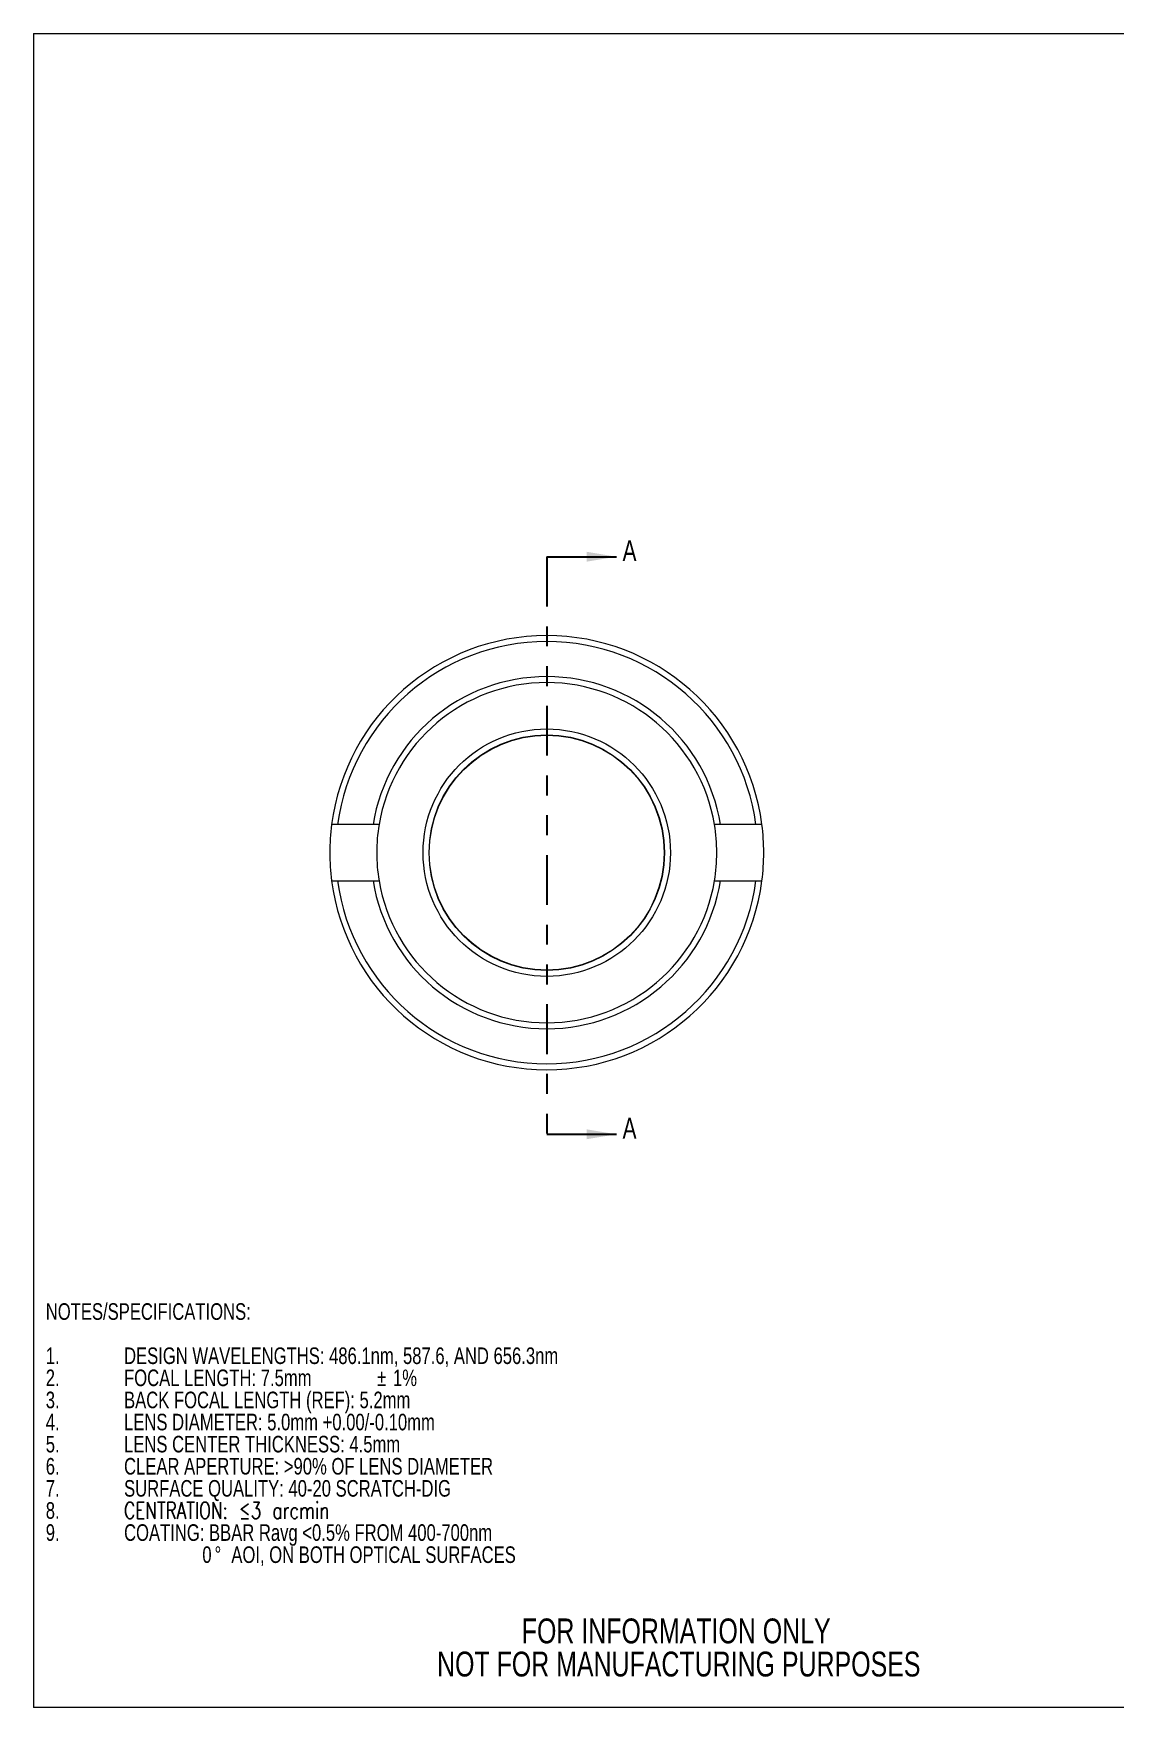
# Model space of a CAD drawing. Header units: inches. Extents: x 0.1 to 10.9, y 0 to 8.5.
# Drawn here: x 0.06 to 5.5, y 0.04 to 8.45 of the extents above; entities that cross this region are included whole.
import ezdxf

# ---------------------------------------------------------------- set-up
doc = ezdxf.new("R2010")
doc.units = ezdxf.units.IN
doc.header["$MEASUREMENT"] = 0
doc.linetypes.add('PHANTOM', pattern=[0.5, 0.25, -0.05, 0.05, -0.05, 0.05, -0.05])
doc.styles.add('SLDTEXTSTYLE0', font='TXT', dxfattribs={"width": 0.75})
doc.styles.add('SLDTEXTSTYLE1', font='TXT', dxfattribs={"width": 0.75, "bigfont": 'bigfont'})

# ---------------------------------------------------------------- blocks, each defined once
blk = doc.blocks.new('SW_NOTE_0')
at = {"color": 0, "linetype": 'Continuous', "lineweight": 0, "attachment_point": 1}
for s, insert, char_height, style in [('NOTES/SPECIFICATIONS:', (0, 0.1074), 0.083333, 'SLDTEXTSTYLE0'), ('1.', (0, -0.1148), 0.08333, 'SLDTEXTSTYLE0'), ('DESIGN WAVELENGTHS: 486.1nm, 587.6, AND 656.3nm', (0.3937, -0.1148), 0.083333, 'SLDTEXTSTYLE0'), ('2.', (0, -0.2259), 0.08333, 'SLDTEXTSTYLE0'), ('FOCAL LENGTH: 7.5mm', (0.3937, -0.2259), 0.083333, 'SLDTEXTSTYLE0'), ('%%p', (1.6665, -0.2259), 0.08333, 'SLDTEXTSTYLE0'), ('1%', (1.746, -0.2259), 0.08333, 'SLDTEXTSTYLE0'), ('3.', (0, -0.337), 0.08333, 'SLDTEXTSTYLE0'), ('BACK FOCAL LENGTH (REF): 5.2mm', (0.3937, -0.337), 0.083333, 'SLDTEXTSTYLE0'), ('4.', (0, -0.4481), 0.08333, 'SLDTEXTSTYLE0'), ('LENS DIAMETER: 5.0mm +0.00/-0.10mm', (0.3937, -0.4481), 0.083333, 'SLDTEXTSTYLE0'), ('5.', (0, -0.5592), 0.08333, 'SLDTEXTSTYLE0'), ('LENS CENTER THICKNESS: 4.5mm', (0.3937, -0.5592), 0.083333, 'SLDTEXTSTYLE0'), ('6.', (0, -0.6704), 0.08333, 'SLDTEXTSTYLE0'), ('CLEAR APERTURE: >90% OF LENS DIAMETER', (0.3937, -0.6704), 0.083333, 'SLDTEXTSTYLE0'), ('7.', (0, -0.7815), 0.08333, 'SLDTEXTSTYLE0'), ('SURFACE QUALITY: 40-20 SCRATCH-DIG', (0.3937, -0.7815), 0.083333, 'SLDTEXTSTYLE0'), ('8.', (0, -0.8926), 0.08333, 'SLDTEXTSTYLE0'), ('CENTRATION: ≤3 arcmin', (0.3937, -0.8926), 0.083333, 'SLDTEXTSTYLE1'), ('9.', (0, -1.0037), 0.08333, 'SLDTEXTSTYLE0'), ('COATING: BBAR Ravg <0.5% FROM 400-700nm', (0.3937, -1.0037), 0.083333, 'SLDTEXTSTYLE0'), ('0', (0.7874, -1.1148), 0.0833, 'SLDTEXTSTYLE0'), ('%%d', (0.849, -1.1148), 0.08333, 'SLDTEXTSTYLE0'), ('AOI, ON BOTH OPTICAL SURFACES', (0.9332, -1.1148), 0.083333, 'SLDTEXTSTYLE0')]:
    blk.add_mtext(s, dxfattribs=dict(at, insert=insert, char_height=char_height, style=style))
blk = doc.blocks.new('SW_NOTE_3')
at = {"color": 0, "linetype": 'Continuous', "lineweight": 0, "char_height": 0.125, "attachment_point": 2, "style": 'SLDTEXTSTYLE0'}
for s, insert in [('FOR INFORMATION ONLY', (0.9863, 0.1611)), ('NOT FOR MANUFACTURING PURPOSES', (0.9991, -0.0055))]:
    blk.add_mtext(s, dxfattribs=dict(at, insert=insert))

msp = doc.modelspace()

# ---------------------------------------------------------------- linework, layer by layer
at = {"color": 7, "linetype": 'Continuous', "lineweight": 0}
for p, q in [((0.0622, 8.4506), (10.9445, 8.4506)), ((0.0622, 8.4506), (0.0622, 0.0356)), ((1.5917, 4.4737), (1.5614, 4.4737)), ((1.7696, 4.4737), (1.5917, 4.4737)), ((3.695, 4.4737), (3.517, 4.4737)), ((3.7253, 4.4737), (3.695, 4.4737)), ((1.5614, 4.1917), (1.5917, 4.1917)), ((1.5917, 4.1917), (1.7696, 4.1917)), ((3.517, 4.1917), (3.695, 4.1917)), ((3.695, 4.1917), (3.7253, 4.1917)), ((10.9445, 0.0356), (0.0622, 0.0356))]:
    msp.add_line(p, q, dxfattribs=at)
at = {"color": 7, "linetype": 'PHANTOM', "lineweight": 30}
msp.add_line((2.6433, 5.8204), (2.6433, 2.9172), dxfattribs=at)
at = {"color": 7, "linetype": 'Continuous', "lineweight": 30}
for p, q in [((2.6433, 5.8204), (2.9933, 5.8204)), ((2.6433, 2.9172), (2.9933, 2.9172))]:
    msp.add_line(p, q, dxfattribs=at)
at = {"color": 7, "linetype": 'Continuous', "lineweight": 0}
for radius in [0.6219, 0.5919, 0.5906]:
    msp.add_circle((2.6433, 4.3327), radius, dxfattribs=at)
for radius, start, end in [(1.0911, 7.42495, 172.57505), (1.0611, 7.6361, 172.3639), (0.885, 9.16755, 170.83245), (0.855, 9.49214, 170.50786), (1.0911, 172.57505, 187.42495), (0.855, 170.50786, 189.49214), (0.855, 350.50786, 9.49214), (1.0911, 352.57505, 7.42495), (1.0911, 187.42495, 352.57505), (1.0611, 187.6361, 352.3639), (0.885, 189.16755, 350.83245), (0.855, 189.49214, 350.50786)]:
    msp.add_arc((2.6433, 4.3327), radius, start, end, dxfattribs=at)
for points in [[(1.8, 4.4737), (1.7899, 4.4737), (1.7798, 4.4737), (1.7696, 4.4737)], [(3.517, 4.4737), (3.5069, 4.4737), (3.4968, 4.4737), (3.4866, 4.4737)], [(1.7696, 4.1917), (1.7798, 4.1917), (1.7899, 4.1917), (1.8, 4.1917)], [(3.4866, 4.1917), (3.4968, 4.1917), (3.5069, 4.1917), (3.517, 4.1917)]]:
    msp.add_open_spline(points, degree=3, dxfattribs=at)
at = {"color": 7, "linetype": 'Continuous', "lineweight": 30}
for points in [[(2.9933, 5.8204), (2.8433, 5.8454), (2.8433, 5.7954)], [(2.9933, 2.9172), (2.8433, 2.9422), (2.8433, 2.8922)]]:
    msp.add_solid(points, dxfattribs=at)

# ---------------------------------------------------------------- block references
at = {"color": 7, "linetype": 'Continuous', "lineweight": 0}
for name, p in [('SW_NOTE_0', (0.124, 1.9604)), ('SW_NOTE_3', (2.3079, 0.322))]:
    msp.add_blockref(name, p, dxfattribs=at)

# ---------------------------------------------------------------- texts
at = {"color": 7, "linetype": 'Continuous', "char_height": 0.1042, "attachment_point": 1, "style": 'SLDTEXTSTYLE0'}
for insert in [(3.0247, 5.9031), (3.0247, 2.9999)]:
    msp.add_mtext('A', dxfattribs=dict(at, insert=insert))

doc.saveas('drawing.dxf')
